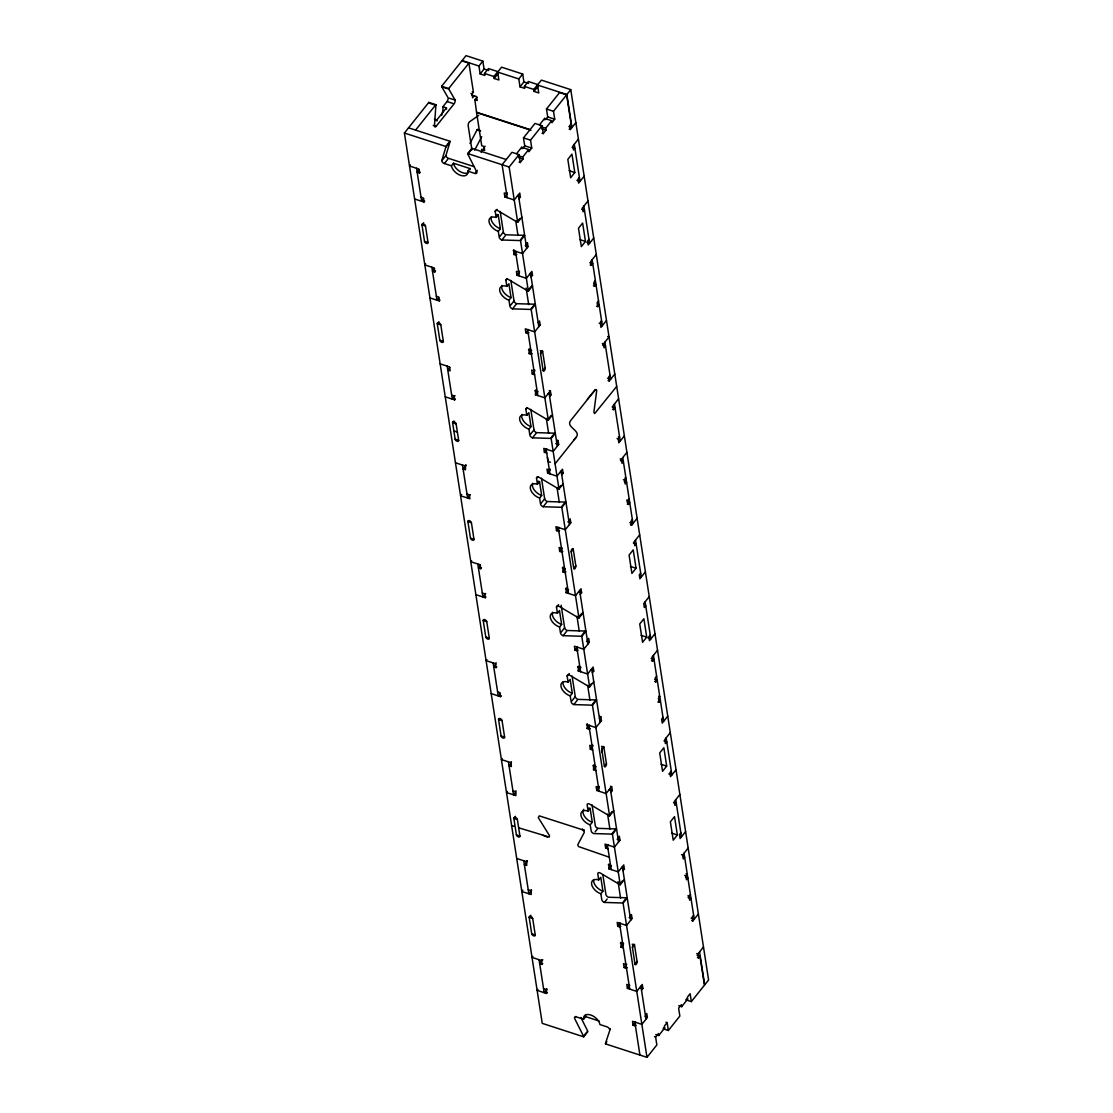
<?xml version="1.0" encoding="UTF-8"?>
<svg xmlns="http://www.w3.org/2000/svg" width="1113" height="1113" viewBox="0 0 1113 1113"><rect width="100%" height="100%" fill="white"/><g stroke="black" fill="none" stroke-linecap="round" stroke-linejoin="round"><path stroke-width="1.5" d="M580.875 1017.491L587.678 1031.028A2.741 1.614 38.5 0 1 587.859 1031.626L583.727 1036.829L542.24 1023.362L404.409 133.017L428.811 102.382L435.851 104.664A2.741 1.196 -72 0 1 435.879 105.304L434.46 126.103A2.741 1.196 -72 0 0 436.143 126.339L454.076 103.829A2.741 1.196 -72 0 0 455.161 100.114L448.803 89.068A2.741 1.196 -72 0 1 448.664 88.581L468.921 63.135L461.895 60.853L441.624 86.299A2.741 1.196 -72 0 0 441.764 86.786L448.122 97.833A2.741 1.196 -72 0 1 447.05 101.547L442.904 106.737A9.586 4.174 -72 0 1 441.652 115.196M408.554 127.828L450.028 141.281L445.896 146.485A2.741 1.614 38.5 0 1 445.882 147.013L441.736 160.801A2.741 1.614 38.5 0 0 444.393 163.541L451.419 165.823A9.586 5.635 38.5 0 0 460.699 175.409A9.586 5.635 38.5 0 0 467.836 171.138L469.909 168.55L453.492 163.221L451.419 165.823M442.431 159.924L445.882 155.597L450.014 141.824A2.741 1.614 38.5 0 0 450.028 141.281M610.327 1028.704L605.5 1043.354A2.741 1.614 38.5 0 0 605.486 1043.897L646.973 1057.35L656.851 1044.94L655.627 1037.024L658.395 1033.56L658.701 1035.535L655.766 1034.589M469.964 143.41L477.06 129.901A2.741 1.196 -72 0 1 477.435 129.317L479.786 130.082M474.639 150.185L481.72 136.676M555.081 463.787L576.214 437.256C581.487 430.661 565.39 427.183 570.663 420.589L595.302 389.717L596.373 389.564L596.707 390.635L593.855 412.353L594.662 413.591L616.699 386.42M415.58 130.11L435.851 104.664M478.924 66.015L482.833 61.104L466.027 55.65L462.118 60.561L478.924 66.015L480.148 73.931L484.837 75.447L484.531 73.472L488.44 68.561L497.817 71.608L498.123 73.583L494.214 78.494L498.902 80.011L497.678 72.095L501.587 67.183L522.693 74.042L523.917 81.945L520.008 86.856L524.696 88.386L524.39 86.397L528.299 81.499L537.676 84.532L537.982 86.522L534.073 91.419L538.762 92.949L537.537 85.033L566.851 94.535L571.957 127.522L568.826 126.506M437.006 121.067A9.586 4.174 -72 0 1 436.769 120.009L446.424 107.878L442.904 106.737M480.148 73.931L484.058 69.02L482.833 61.104M410.349 164.961L409.514 166.004L418.891 169.037L419.504 173.002L417.166 172.237L419.225 169.635M474.027 96.108L472.649 97.833L472.037 93.882L473.415 92.142L468.921 63.135M481.539 149.434L484.67 150.45L484.058 146.499L481.72 145.733L476.587 112.594L474.875 99.767L476.823 97.318M494.214 78.494L493.908 76.505L497.817 71.608M419.504 173.002L420.199 172.139M445.882 147.013L449.332 142.687M444.393 163.541L447.843 159.201M520.008 86.856L518.783 78.94L522.693 74.042M423.719 198.657L421.66 201.258L416.554 168.286M414.62 198.977L423.997 202.023L424.693 201.147M467.836 171.138L474.875 173.433A2.741 1.614 38.5 0 0 476.907 172.209L467.836 154.15A2.741 1.614 38.5 0 1 467.655 153.552L471.801 148.349L506.234 159.521M468.531 153.274L471.982 148.947A2.741 1.614 38.5 0 1 471.801 148.349M423.622 222.767L421.966 224.854L424.512 241.34A2.059 1.21 38.5 0 0 426.502 243.385A2.059 1.21 38.5 0 0 428.032 242.481L425.486 225.995A2.059 1.21 38.5 0 0 423.497 223.936A2.059 1.21 38.5 0 0 421.966 224.854L425.486 225.995M485.087 146.22L481.094 152.411M534.073 91.419L533.767 89.443L541.447 80.122L570.76 89.638L708.591 979.983L704.682 984.88L699.576 951.907M475.557 172.557L477.282 170.4M522.873 148.099L524.71 145.789L523.486 137.873L534.977 123.446L542.017 125.727L543.241 133.63L542.073 133.254M545.857 119.23L547.707 116.921L546.483 109.004L559.589 92.546L566.614 94.828L571.108 123.849L569.731 125.574L570.343 129.539L569.174 129.164M425.653 263.892L424.832 264.922L434.209 267.969L434.821 271.934L432.47 271.169L434.543 268.567M516.557 153.65L521.649 147.278L528.675 149.559L528.981 151.535L527.812 151.159M539.555 124.781L544.633 118.409L551.672 120.691L551.978 122.667L554.733 119.202L553.509 111.286L566.614 94.828M500.182 211.47L503.368 232.047A2.741 1.614 38.5 0 0 506.012 234.787L524.014 235.344A2.741 1.614 38.5 0 1 524.682 235.483L520.536 240.672A2.741 1.614 38.5 0 0 519.882 240.533L501.88 239.991A2.741 1.614 38.5 0 1 499.222 237.25L498.304 231.309A9.586 5.635 38.5 0 1 489.024 221.724A9.586 5.635 38.5 0 1 496.161 217.466L495.243 211.526A2.741 1.614 38.5 0 1 497.288 210.315L517.016 222.002A2.727 1.6 38.5 0 0 517.698 222.308L509.142 167.006L519.02 154.596L511.994 152.314L502.102 164.724L507.208 197.697M528.981 151.535L531.75 148.071L530.525 140.155L542.017 125.727M566.851 94.535L570.76 89.638M519.075 162.122L520.244 162.512L523.013 159.048L522.707 157.058L528.675 149.559M543.241 133.63L545.996 130.165L545.69 128.19L551.672 120.691M434.821 271.934L435.517 271.057M507.278 192.883L506.596 193.745L504.245 192.98L504.857 196.945L514.234 199.978L519.757 193.05L520.369 197.015L518.992 198.74M504.857 196.945L507.278 193.912M495.243 211.526L496.968 209.369M496.161 217.466L498.234 214.865A9.586 5.635 38.5 0 0 496.899 214.517M570.343 129.539L575.866 122.611M438.814 297.881L436.964 300.19L431.858 267.203M429.938 297.908L439.315 300.941L439.997 300.079M498.304 231.309L500.377 228.722L498.234 214.865M499.918 236.387L503.368 232.047M578.412 139.097L572.889 146.026L573.515 149.977L574.892 148.252L572.068 147.333M501.88 239.991L505.33 235.664M517.016 222.002L519.771 218.538M517.698 222.308L521.83 217.105M438.939 321.699L437.284 323.772L439.83 340.258A2.059 1.21 38.5 0 0 441.819 342.317A2.059 1.21 38.5 0 0 443.35 341.399L440.804 324.913A2.059 1.21 38.5 0 0 438.814 322.867A2.059 1.21 38.5 0 0 437.284 323.772L440.804 324.913M520.578 239.671L524.014 235.344M574.809 172.543L570.663 177.732L567.825 159.368L571.957 154.164L574.809 172.543L569.174 170.706M516.808 254.376L516.112 255.239L513.775 254.487L513.844 249.66M513.775 254.487L516.182 251.455M526.059 244.415L527.437 242.676L528.049 246.641L522.54 253.569L513.163 250.522M579.4 177.44L578.023 179.165L578.635 183.116L584.158 176.188M510.839 280.365L514.025 300.941A2.741 1.614 38.5 0 0 516.682 303.682L534.685 304.225A2.741 1.614 38.5 0 1 535.339 304.364L531.207 309.567A2.741 1.614 38.5 0 0 530.539 309.428L512.537 308.871A2.741 1.614 38.5 0 1 509.893 306.131L508.975 300.204A9.586 5.635 38.5 0 1 499.695 290.618A9.586 5.635 38.5 0 1 506.832 286.347L505.914 280.42L507.291 278.681M506.832 286.347L508.891 283.759L511.048 297.602L508.975 300.204M519.409 271.196L518.714 272.059L516.376 271.294L516.989 275.259L526.366 278.306L531.889 271.377L532.501 275.328L531.11 277.054M516.989 275.259L519.576 272.003M449.861 367.499L447.788 370.086L450.139 370.852L449.527 366.9L440.15 363.854M587.984 200.924L582.461 207.853L583.087 211.818L584.464 210.079L581.64 209.161M510.575 305.268L514.025 300.941M512.537 308.871L515.987 304.545M505.914 280.42A2.741 1.614 38.5 0 1 507.945 279.196L527.673 290.896L531.124 286.57M527.673 290.896A2.727 1.6 38.5 0 0 528.355 291.189L532.501 285.999A2.727 1.6 38.5 0 1 531.819 285.693M455.036 395.644L452.281 399.108L447.176 366.135M445.256 396.826L454.633 399.873L455.314 399.011M531.235 308.565L534.685 304.225M585.466 241.424L581.334 246.627L578.482 228.262L582.628 223.059L585.466 241.424L579.845 239.601M588.972 239.267L587.594 240.992L588.207 244.957L593.73 238.029M453.979 420.964L452.601 422.703L455.147 439.19A2.059 1.21 38.5 0 0 457.137 441.249A2.059 1.21 38.5 0 0 458.667 440.331L456.107 423.844A2.059 1.21 38.5 0 0 454.118 421.785A2.059 1.21 38.5 0 0 452.601 422.703L456.107 423.844M528.925 332.69L528.244 333.566L525.893 332.801L528.48 329.545M538.191 322.728L539.568 321.003L540.181 324.954L534.657 331.883L525.28 328.836L525.893 332.801M596.276 254.515L590.766 261.444L591.379 265.395L590.21 265.019M591.379 265.395L592.756 263.67L589.82 262.71M532.139 353.461L531.457 354.337L529.106 353.572L529.19 348.745M529.106 353.572L531.694 350.331M595.358 280.476L593.98 282.215L594.592 286.166L593.424 285.791M540.556 354.017A2.059 0.89 -72 0 1 541.363 351.235A2.059 0.89 -72 0 1 542.629 351.416L545.175 367.902A2.059 0.89 -72 0 1 544.368 370.685A2.059 0.89 -72 0 1 543.116 370.504L540.556 354.017L542.629 351.416L540.278 350.665M594.592 286.166L595.97 284.441L593.632 283.676M534.699 369.961L534.003 370.824L531.666 370.059L532.278 374.024L534.616 374.775M532.278 374.024L534.866 370.768M466.208 465.123L463.105 469.018L465.457 469.783L465.526 464.956M543.116 370.504L545.175 367.902M598.53 300.927L597.138 302.666L597.751 306.618L596.582 306.242M597.751 306.618L599.142 304.879L597.959 304.503M549.21 390.524L550.392 390.913L544.869 397.842L535.492 394.795L535.576 389.967M535.492 394.795L538.08 391.539M530.804 409.334L533.99 429.91A2.741 1.614 38.5 0 0 536.647 432.651L554.65 433.194A2.741 1.614 38.5 0 1 555.304 433.333L551.172 438.522A2.741 1.614 38.5 0 0 550.518 438.397L532.501 437.84A2.741 1.614 38.5 0 1 529.858 435.1L528.939 429.173A9.586 5.635 38.5 0 1 519.66 419.573A9.586 5.635 38.5 0 1 526.797 415.316L525.879 409.375L527.256 407.65M461.603 494.464L460.559 495.758L469.936 498.805L469.324 494.84L466.987 494.089M526.797 415.316L528.856 412.714L531.012 426.571L528.939 429.173M606.488 320.461L600.978 327.389L600.366 323.438L601.743 321.699L600.561 321.323M470.354 494.575L467.599 498.04L462.493 465.067M549.627 396.59L551.005 394.865L550.392 390.913M530.539 434.237L533.99 429.91M602.592 345.155L605.514 346.101L604.136 347.84L603.524 343.875L609.048 336.947L607.642 336.488M532.501 437.84L535.951 433.514M525.879 409.375A2.741 1.614 38.5 0 1 527.91 408.165L547.638 419.865L551.088 415.525M547.638 419.865A2.741 1.614 38.5 0 0 548.319 420.158L552.465 414.968M468.74 520.592L467.905 521.635L470.465 538.122A2.059 1.21 38.5 0 0 472.455 540.167A2.059 1.21 38.5 0 0 473.985 539.262L471.425 522.776A2.059 1.21 38.5 0 0 469.436 520.717A2.059 1.21 38.5 0 0 467.905 521.635L471.425 522.776M551.199 437.52L554.65 433.194M546.747 453.102L544.396 452.337L546.984 449.082M556.695 442.264L558.072 440.539L556.903 440.15M610.035 375.29L608.658 377.015L609.27 380.98L608.101 380.59M558.072 440.539L558.684 444.49L553.161 451.419L543.784 448.372L544.396 452.337M609.27 380.98L614.793 374.051M541.475 478.214L544.66 498.791A2.741 1.614 38.5 0 0 547.304 501.532L565.321 502.088A2.741 1.614 38.5 0 1 565.974 502.213L561.828 507.417A2.741 1.614 38.5 0 0 561.175 507.278L543.172 506.735A2.741 1.614 38.5 0 1 540.515 503.994L539.596 498.054A9.586 5.635 38.5 0 1 530.317 488.468A9.586 5.635 38.5 0 1 537.454 484.211L536.536 478.27L537.913 476.545M471.606 560.674L470.771 561.703L480.148 564.75L480.76 568.701L478.423 567.95L480.496 565.348M537.454 484.211L539.527 481.609A9.586 5.635 38.5 0 0 538.191 481.261M550.031 469.046L549.349 469.909L546.998 469.157L547.61 473.108L556.987 476.155L562.51 469.227L563.122 473.178L561.745 474.917M547.61 473.108L550.198 469.867M480.76 568.701L481.456 567.839M539.596 498.054L541.669 495.452L539.527 481.609M618.619 398.774L613.096 405.702L613.708 409.667L612.54 409.292M613.708 409.667L615.086 407.928L612.164 406.982M541.21 503.132L544.66 498.791M543.172 506.735L546.622 502.394M536.536 478.27A2.741 1.614 38.5 0 1 538.581 477.046L558.309 488.746L560.896 485.505M558.309 488.746A2.741 1.614 38.5 0 0 558.99 489.052L563.122 483.849A2.741 1.614 38.5 0 1 562.621 483.64M485.671 593.507L482.917 596.971L477.811 563.985M475.877 594.69L485.254 597.723L485.95 596.86M561.87 506.415L565.321 502.088M624.365 435.879L618.842 442.807L618.23 438.856L619.607 437.117L618.438 436.741M484.058 619.524L483.223 620.553L485.783 637.039A2.059 1.21 38.5 0 0 487.772 639.099A2.059 1.21 38.5 0 0 489.289 638.18L486.743 621.694A2.059 1.21 38.5 0 0 484.753 619.649A2.059 1.21 38.5 0 0 483.223 620.553L486.743 621.694M559.561 530.553L558.865 531.416L556.528 530.651L559.116 527.409M568.813 520.592L570.19 518.853L570.802 522.804L565.293 529.732L555.916 526.699L556.528 530.651M620.456 460.573L623.391 461.519L622 463.245L621.388 459.293L626.911 452.365M562.775 551.325L562.079 552.187L559.742 551.422L562.329 548.18M624.254 481.539L626.605 482.291L625.228 484.03L624.602 480.065L625.993 478.34L624.81 477.95M571.192 551.867L573.251 549.279A2.059 0.89 -72 0 0 571.999 549.085A2.059 0.89 -72 0 0 571.192 551.867L573.738 568.353A2.059 0.89 -72 0 0 575.004 568.548A2.059 0.89 -72 0 0 575.811 565.766L573.251 549.279M486.924 659.592L486.089 660.635L495.466 663.682L496.078 667.633L493.741 666.868L495.8 664.28M565.933 571.762L565.251 572.639L562.9 571.873L562.983 567.046M562.9 571.873L565.321 568.84M495.466 663.682L496.161 662.805M573.738 568.353L575.811 565.766M627.217 504.092L628.386 504.467L627.774 500.516L629.151 498.777M496.078 667.633L496.774 666.77M628.386 504.467L629.763 502.742L626.842 501.782M580.249 594.453L581.626 592.714L581.014 588.763L575.504 595.692L566.127 592.645L566.197 587.817M566.127 592.645L568.534 589.612M561.133 605.249L564.625 627.76A2.741 1.614 38.5 0 0 567.268 630.501L585.285 631.043A2.741 1.614 38.5 0 1 585.939 631.182L581.793 636.386A2.741 1.614 38.5 0 0 581.139 636.246L563.136 635.69A2.741 1.614 38.5 0 1 560.479 632.963L559.561 627.022A9.586 5.635 38.5 0 1 550.281 617.437A9.586 5.635 38.5 0 1 557.418 613.166L556.5 607.239L558.573 604.637M557.418 613.166L559.491 610.578L561.634 624.421L559.561 627.022M632.365 519.562L630.988 521.287L631.6 525.253L630.431 524.863M631.6 525.253L637.123 518.31M500.071 693.58L498.234 695.889L493.129 662.917M491.195 693.608L500.572 696.655L501.267 695.792M561.175 632.087L564.625 627.76M639.669 534.81L634.16 541.739L634.772 545.69L636.149 543.965L633.339 543.047M563.136 635.69L566.587 631.363M556.5 607.239A2.741 1.614 38.5 0 1 558.545 606.015L578.273 617.715L581.723 613.388M578.273 617.715A2.741 1.614 38.5 0 0 578.955 618.007L583.101 612.818M581.835 635.384L585.285 631.043M636.066 568.242L631.92 573.445L629.082 555.081L633.214 549.878L636.066 568.242L630.431 566.42M578.064 650.089L577.369 650.952L575.031 650.187L577.438 647.154M587.316 640.128L588.694 638.389L589.32 642.34L583.796 649.282L574.419 646.236L575.031 650.187M640.671 573.139L639.279 574.878L639.892 578.83L645.415 571.901M572.096 676.078L575.282 696.655A2.741 1.614 38.5 0 0 577.939 699.381L595.942 699.938A2.741 1.614 38.5 0 1 596.596 700.077L592.464 705.266A2.741 1.614 38.5 0 0 591.81 705.141L573.807 704.585A2.741 1.614 38.5 0 1 571.15 701.844L570.232 695.903A9.586 5.635 38.5 0 1 560.952 686.318A9.586 5.635 38.5 0 1 568.089 682.06L567.171 676.12L569.244 673.532M502.227 758.523L501.406 759.567L510.784 762.6L511.396 766.565L509.044 765.8L511.117 763.198M592.38 672.767L593.758 671.042L593.146 667.077L587.622 674.005L578.245 670.958L578.329 666.144M568.089 682.06L570.162 679.459L572.305 693.316L570.232 695.903M580.666 666.896L579.97 667.772L577.633 667.007M578.245 670.958L580.833 667.717M510.784 762.6L511.465 761.737M649.241 596.638L643.731 603.566L644.344 607.517L645.721 605.792M571.845 700.981L575.282 696.655M573.807 704.585L577.244 700.258M567.171 676.12A2.741 1.614 38.5 0 1 569.202 674.909L588.93 686.596L591.003 684.008M588.93 686.596A2.741 1.614 38.5 0 0 589.626 686.902L593.758 681.699M507.333 791.496L506.512 792.539L515.889 795.586L515.959 790.759M515.389 792.512L513.538 794.821L508.432 761.849M592.492 704.265L595.942 699.938M646.723 637.137L642.591 642.326L639.738 623.962L643.884 618.772L646.723 637.137L641.102 635.314M650.242 634.966L648.851 636.706L649.463 640.657L654.987 633.728M590.182 728.403L589.5 729.265L587.149 728.5L587.233 723.687M515.514 816.33L513.858 818.417L516.404 834.903A2.059 1.21 38.5 0 0 518.394 836.948A2.059 1.21 38.5 0 0 519.924 836.044L517.378 819.558A2.059 1.21 38.5 0 0 515.389 817.499A2.059 1.21 38.5 0 0 513.858 818.417L517.378 819.558M587.149 728.5L589.737 725.259M599.448 718.442L600.825 716.702L599.657 716.327M600.825 716.702L601.437 720.668L595.914 727.596L586.537 724.549M657.546 650.215L652.023 657.143L652.635 661.108L651.467 660.719M652.635 661.108L654.013 659.369L651.077 658.423M592.798 745.223L592.102 746.086L589.751 745.32L590.363 749.286L592.714 750.037M590.363 749.286L592.951 746.03M656.614 676.189L655.237 677.928L655.849 681.879L654.681 681.504M655.849 681.879L657.226 680.154L654.889 679.389M595.872 770.488L593.535 769.723L593.605 764.909M593.535 769.723L596.123 766.481M527.465 860.836L524.362 864.731L526.713 865.483L526.783 860.669M606.432 763.615A2.059 0.89 -72 0 1 605.639 766.398A2.059 0.89 -72 0 1 604.373 766.217L606.432 763.615L603.886 747.129L601.535 746.364M657.839 701.941L659.021 702.331L660.399 700.592L659.216 700.216M599.17 786.432L598.488 787.308L596.137 786.543L596.749 790.494L606.126 793.541L611.649 786.613L610.481 786.237M596.749 790.494L599.337 787.253M522.86 890.163L521.83 891.471L531.207 894.504L531.277 889.69M592.033 804.769L595.372 826.069A2.741 1.614 38.5 0 0 597.904 828.35L615.906 828.907A2.741 1.614 38.5 0 1 616.56 829.032L612.428 834.235A2.741 1.614 38.5 0 0 611.774 834.096L593.772 833.554A2.741 1.614 38.5 0 1 591.24 831.258L590.196 824.872A9.586 5.635 38.5 0 1 580.916 815.286A9.586 5.635 38.5 0 1 588.054 811.029L590.127 808.428A9.586 5.635 38.5 0 0 588.791 808.08M663 717.412L661.623 719.137L662.235 723.102L667.744 716.174M531.611 890.289L528.856 893.753L523.75 860.766M610.884 792.303L612.261 790.578L611.649 786.613M518.644 827.794L549.21 837.046L549.488 835.613L538.275 817.568L539.276 815.871L582.099 829.63L582.614 828.99M609.298 857.219L578.523 846.562L577.744 844.781L584.255 832.482L584.005 830.061L582.099 829.63M590.196 824.872L592.269 822.27L590.127 808.428M670.304 732.66L664.781 739.589L665.393 743.54L666.77 741.815L663.96 740.896M595.149 831.814L597.904 828.35M609.59 814.702L612.178 811.46M588.054 811.029L587.121 804.671A2.741 1.614 38.5 0 1 589.167 803.878L608.894 815.565A2.741 1.614 38.5 0 0 609.59 815.871L613.722 810.667M530.831 915.262L529.176 917.335L531.722 933.821A2.059 1.21 38.5 0 0 533.711 935.88A2.059 1.21 38.5 0 0 535.242 934.962L532.682 918.475A2.059 1.21 38.5 0 0 530.692 916.43A2.059 1.21 38.5 0 0 529.176 917.335L532.682 918.475M611.774 834.096L615.225 829.769M666.687 766.106L662.555 771.295L659.703 752.931L663.849 747.727L666.687 766.106L661.066 764.269M608.004 848.802L605.653 848.05L608.241 844.795M617.952 837.978L619.329 836.239L619.941 840.204L614.418 847.132L605.041 844.085L605.653 848.05M671.292 771.003L669.915 772.728L670.527 776.679L676.05 769.751M532.863 956.373L532.028 957.417L541.405 960.463L542.031 964.415L539.68 963.649L542.782 959.754M623.002 870.616L624.379 868.891L623.767 864.926L618.258 871.869L608.881 868.822L608.95 863.994M600.853 893.767A9.586 5.635 38.5 0 1 591.587 884.181A9.586 5.635 38.5 0 1 598.711 879.91L600.783 877.322L602.926 891.165L600.853 893.767L601.785 899.694A2.741 1.614 38.5 0 0 604.429 902.434L622.431 902.991A2.741 1.614 38.5 0 1 623.099 903.13L627.231 897.927A2.741 1.614 38.5 0 0 626.577 897.788L608.574 897.245A2.741 1.614 38.5 0 1 605.917 894.504L602.856 874.721M608.881 868.822L611.454 865.566M541.405 960.463L542.101 959.587M542.031 964.415L542.713 963.552M679.876 794.487L674.353 801.416L674.965 805.381L676.342 803.642L673.532 802.723M604.429 902.434L607.183 898.97M620.261 883.583L622.32 880.995M598.711 879.91L597.792 873.983A2.741 1.614 38.5 0 1 599.837 872.759L619.565 884.459A2.741 1.614 38.5 0 0 620.247 884.752L624.393 879.562M537.969 989.346L537.134 990.389L546.511 993.436L547.206 992.573M546.511 993.436L546.594 988.608M546.928 989.207L544.174 992.671L539.068 959.698M623.127 902.128L626.577 897.788M677.358 834.987L673.212 840.19L670.374 821.811L674.506 816.622L677.358 834.987L671.723 833.164M680.864 832.83L679.486 834.555L680.099 838.52L685.622 831.592M620.817 926.253L620.122 927.115L617.785 926.364L620.372 923.108M630.069 916.291L631.461 914.566L632.073 918.517L626.549 925.446L617.172 922.399L617.785 926.364M683.465 856.843L684.648 857.233L683.271 858.958L682.645 855.007L688.168 848.078M623.35 947.9L620.998 947.135L621.082 942.308M623.419 943.073L622.737 943.935L620.386 943.184M620.998 947.135L623.586 943.894M685.511 877.239L687.862 878.004L686.484 879.729L685.872 875.778L687.25 874.039L686.081 873.663M575.157 1017.296L575.852 1016.433M632.448 947.58A2.059 0.89 -72 0 1 633.255 944.798A2.059 0.89 -72 0 1 634.521 944.979L637.067 961.465A2.059 0.89 -72 0 1 636.26 964.248A2.059 0.89 -72 0 1 634.994 964.067L632.448 947.58L634.521 944.979L632.17 944.214M627.203 967.475L626.508 968.338L624.17 967.587L626.744 964.331M583.727 1036.829A2.741 1.614 38.5 0 0 583.532 1036.231L574.475 1018.158A2.741 1.614 38.5 0 1 576.506 1016.948L583.546 1019.23L585.605 1016.628A9.586 5.635 38.5 0 1 585.702 1014.527M634.994 964.067L637.067 961.465M688.098 897.495L691.02 898.441L689.643 900.18L689.03 896.215L690.408 894.49M583.532 1036.231L586.982 1031.904M641.505 990.153L642.883 988.427L642.271 984.476L636.761 991.405L627.384 988.358L629.791 985.325M693.622 915.262L692.244 917.001L692.856 920.952L691.688 920.576M692.856 920.952L698.38 914.023M606.195 1042.491L606.877 1041.629M605.486 1043.897L606.182 1043.02M636.135 1025.184L635.44 1026.047L633.102 1025.282L635.69 1022.04M645.387 1015.223L646.764 1013.484L647.376 1017.449L641.867 1024.377L632.49 1021.331L633.102 1025.282M697.406 957.5L698.574 957.89L697.962 953.924L703.486 946.996M698.574 957.89L699.952 956.15L697.03 955.204M665.95 1022.207L667.132 1022.583L664.364 1026.047L664.67 1028.022L658.701 1035.535M678.763 1005.707L681.685 1006.667L687.667 999.154L687.361 997.178L690.116 993.714L691.34 1001.63L685.719 999.808M663.07 1028.788L668.356 1030.499L679.848 1016.072L678.624 1008.155L681.379 1004.691L681.685 1006.667M691.34 1001.63L704.446 985.172L699.952 956.15M587.316 399.247L594.996 390.037M573.96 439.746L576.214 437.256M478.66 115.432L469.255 122.013A2.741 1.196 -72 0 0 468.183 125.727L471.912 149.838M582.6 829.936L583.602 829.644L583.49 830.715M497.678 72.095L518.783 78.94M484.058 69.02L488.746 70.536M523.917 81.945L528.605 83.475M484.531 73.472L493.908 76.505M524.39 86.397L533.767 89.443M546.483 109.004L553.509 111.286M472.246 91.767L473.415 92.142M547.707 116.921L554.733 119.202M470.869 93.506L472.037 93.882M471.912 95.05L476.601 96.581L477.213 100.532L474.875 99.767M441.624 86.299L448.664 88.581M441.764 86.786L447.635 88.692M541.294 126.771L545.69 128.19M449.29 98.208L455.161 100.114M541.6 128.746L545.996 130.165M447.05 101.547L452.908 103.439M476.809 112.302L529.565 129.414M476.587 112.594L530.984 130.249M430.021 103.398L435.879 105.304M523.486 137.873L530.525 140.155M477.06 129.901L480.566 131.042M524.71 145.789L531.75 148.071M434.418 119.244L436.769 120.009M433.221 125.393L436.143 126.339M518.31 155.639L522.707 157.058M518.616 157.615L523.013 159.048M576.896 180.376L580.012 181.391L574.28 144.287M404.409 133.017L445.896 146.485M467.655 153.552L509.142 167.006M474.444 166.741L448.525 158.338A2.741 1.614 38.5 0 1 445.882 155.597M517.434 196.055L520.369 197.015M586.774 242.3L589.584 243.218L583.852 206.128M421.048 197.307L423.385 198.058L423.997 202.023M525.239 245.723L528.049 246.641M529.677 274.41L532.501 275.328M424.512 241.34L428.032 242.481M599.184 323.048L600.366 323.438M602.356 343.5L603.524 343.875M539.012 324.579L540.181 324.954M436.352 296.225L438.703 296.99L439.315 300.941M528.494 349.621L530.845 350.372M607.517 378.225L610.647 379.241L604.902 342.15M439.83 340.258L443.35 341.399M548.069 393.919L551.005 394.865M534.88 390.83L537.217 391.595M617.061 438.466L618.23 438.856M451.669 395.157L454.021 395.922L454.633 399.873M620.219 458.918L621.388 459.293M555.749 443.544L558.684 444.49M623.433 479.689L624.602 480.065M453.867 430.94L457.387 432.081M550.392 462.271L548.041 461.505L547.401 457.304M560.201 472.232L563.122 473.178M455.147 439.19L458.667 440.331M626.605 500.127L627.774 500.516M455.454 462.785L464.844 465.818M629.861 522.498L632.977 523.513L622.765 457.568M567.88 521.858L570.802 522.804M561.467 548.236L559.129 547.471L559.742 551.422M470.465 538.122L473.985 539.262M562.288 567.922L564.639 568.673M578.704 591.768L581.626 592.714M565.501 588.694L567.853 589.445M648.03 638.013L650.855 638.932L645.109 601.827M482.305 593.006L484.642 593.772L485.254 597.723M586.495 641.436L589.32 642.34M590.947 670.123L593.758 671.042M485.783 637.039L489.289 638.18M658.604 696.251L659.786 696.641L658.409 698.366L659.021 702.331M600.269 720.278L601.437 720.668M497.622 691.938L499.96 692.703L500.572 696.655M668.774 773.938L671.904 774.954L666.158 737.849M498.541 719.485L502.06 720.626L504.606 737.112A2.059 1.21 38.5 0 1 503.076 738.03A2.059 1.21 38.5 0 1 501.087 735.971L498.541 719.485A2.059 1.21 38.5 0 1 500.071 718.567A2.059 1.21 38.5 0 1 502.06 720.626M501.087 735.971L504.606 737.112M592.923 765.772L595.26 766.537M609.326 789.618L612.261 790.578M512.926 790.856L515.277 791.621M681.476 854.617L682.645 855.007M617.131 839.285L619.941 840.204M684.69 875.402L685.872 875.778M511.618 825.512L514.248 826.375M621.569 867.973L624.379 868.891M516.404 834.903L519.924 836.044M608.268 864.857L610.606 865.622M687.862 895.84L689.03 896.215M516.724 858.485L526.101 861.532M691.117 918.211L694.234 919.227L684.036 853.268M629.137 917.571L632.073 918.517M528.244 889.788L530.595 890.553M696.794 953.549L697.962 953.924M531.722 933.821L535.242 934.962M625.896 964.387L623.544 963.621L624.17 967.587M686.498 998.778L687.667 999.154M639.961 987.481L642.883 988.427M629.109 985.158L626.772 984.393L627.384 988.358M645.039 1016.684L647.376 1017.449M543.561 988.72L545.899 989.485M663.501 1027.647L664.67 1028.022M654.458 1036.634L655.627 1037.024M585.605 1016.628L599.281 1021.066M542.977 835.334L547.526 837.171M592.144 259.705L602.356 325.664M614.473 403.977L620.219 441.068M635.537 540L641.283 577.104M653.401 655.418L663.612 721.363M675.73 799.691L681.476 836.781M544.633 118.409L544.869 119.884M667.132 1022.583L668.356 1030.499M521.649 147.278L521.872 148.752M519.02 154.596L520.244 162.512M518.38 194.789L526.672 248.366M530.498 273.102L538.803 326.693M549.015 392.639L557.307 446.23M561.133 470.952L569.425 524.543M579.636 590.488L587.928 644.079M591.768 668.816L600.06 722.393M610.272 788.352L618.564 841.929M622.39 866.665L630.681 920.256M640.893 986.201L645.999 1019.174M604.373 766.217L601.813 749.731A2.059 0.89 -72 0 1 602.62 746.948A2.059 0.89 -72 0 1 603.886 747.129L601.813 749.731L602.244 752.471M520.536 240.672L528.355 291.189M531.207 309.567L548.319 420.158M551.172 438.522L558.99 489.052M561.828 507.417L578.955 618.007M581.793 636.386L589.626 686.902M592.464 705.266L609.59 815.871M612.428 834.235L620.247 884.752M623.099 903.13L646.973 1057.35M515.695 220.597L518.004 235.497M526.129 288.03L528.703 304.6M546.316 418.446L548.626 433.36M557.015 487.55L559.324 502.464M576.951 616.296L579.261 631.21M587.65 685.399L589.96 700.314M607.587 814.146L609.896 829.06M618.021 881.593L620.581 898.163M515.5 251.288L519.326 276.01M527.632 329.601L537.829 395.56M546.135 449.137L549.961 473.874M558.253 527.451L568.465 593.41M576.757 646.987L580.596 671.723M588.888 725.314L599.1 791.26M607.392 844.85L611.218 869.573M619.51 923.164L629.721 989.123M634.827 1022.096L639.933 1055.068M592.269 822.284A9.586 5.635 38.5 0 1 584.492 816.302A9.586 5.635 38.5 0 1 583.741 809.332M541.669 495.452A9.586 5.635 38.5 0 1 532.654 483.306M531.012 426.571A9.586 5.635 38.5 0 1 521.983 414.426M468.044 172.779A9.586 5.635 38.5 0 1 459.391 171.152A9.586 5.635 38.5 0 1 453.492 163.221M469.909 168.55A9.586 5.635 38.5 0 1 469.978 169.649M511.048 297.602A9.586 5.635 38.5 0 1 502.019 285.457M500.377 228.722A9.586 5.635 38.5 0 1 491.362 216.576M572.305 693.316A9.586 5.635 38.5 0 1 563.011 682.102M561.634 624.421A9.586 5.635 38.5 0 1 552.618 612.275M602.926 891.165A9.586 5.635 38.5 0 1 593.632 879.966M609.632 1029.581A2.741 1.614 38.5 0 0 606.988 1026.84L599.949 1024.558A9.586 5.635 38.5 0 0 590.669 1014.973A9.586 5.635 38.5 0 0 583.546 1019.23M428.811 102.382A2.741 1.196 -72 0 1 428.853 103.022M446.424 107.878A9.586 4.174 -72 0 1 446.536 109.102"/></g></svg>
